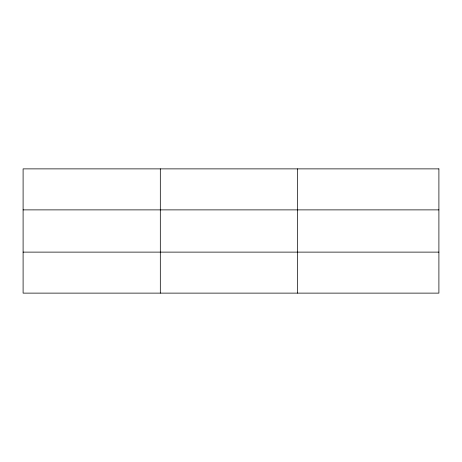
<?xml version="1.0" encoding="UTF-8"?>
<svg xmlns="http://www.w3.org/2000/svg" width="462" height="462" viewBox="0 0 462 462"><rect width="100%" height="100%" fill="white"/><g stroke="black" fill="none" stroke-linecap="round" stroke-linejoin="round"><path stroke-width="0.69" d="M160.314 168.878L160.314 293.122M297.528 168.878L297.528 293.122M23.1 209.881L438.9 209.881M23.1 252.119L438.9 252.119M438.9 168.878L438.9 293.122L23.1 293.122L23.1 168.878L438.9 168.878"/></g></svg>
